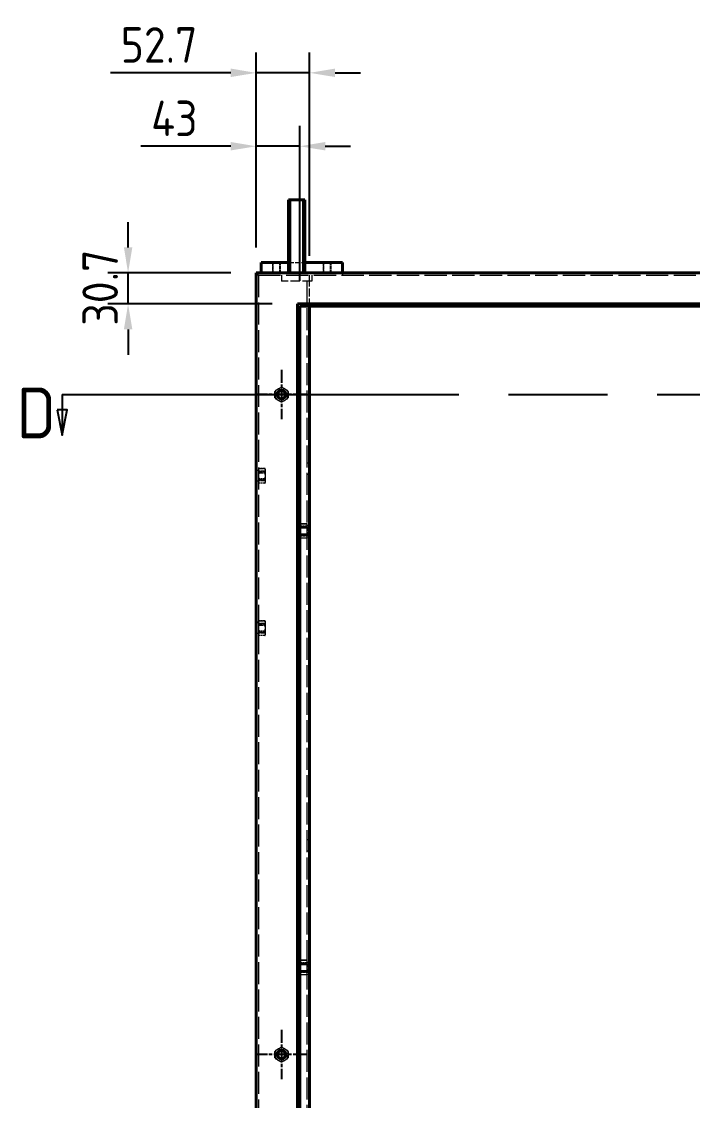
# Model space of a CAD drawing. Header units: millimetres. Extents: x 0 to 51860, y 0 to 5940.
# Drawn here: x 12690 to 13351, y 2710 to 3773 of the extents above; entities that cross this region are included whole.
import ezdxf

# ---------------------------------------------------------------- set-up
doc = ezdxf.new("R2010")
doc.units = ezdxf.units.MM
doc.header["$LTSCALE"] = 10
for name, pattern in [('CHAIN', [0.3543, 0.2362, -0.0295, 0.0591, -0.0295]), ('DASHED', [0.2067, 0.1654, -0.0413]), ('DOUBLE_DASH_CHAIN', [1.2403, 0.6614, -0.0827, 0.1654, -0.0827, 0.1654, -0.0827])]:
    doc.linetypes.add(name, pattern=pattern)
for name, color, linetype, lineweight in [('가려진 것(ISO)', 2, 'DASHED', 18), ('가시적인 것(ISO)', 3, 'Continuous', 40), ('가시적인 좁은 것(ISO)', 3, 'Continuous', 35), ('단면선(ISO)', 7, 'CHAIN', 25), ('중심 표식(ISO)', 1, 'Continuous', 25), ('치수(ISO)', 2, 'Continuous', 25)]:
    doc.layers.add(name, color=color, linetype=linetype, lineweight=lineweight)
doc.styles.add('부품번호텍스트_PSTEK_POSCO', font='isocp.shx')
doc.styles.add('치수 텍스트_PSTEK_POSCO', font='isocp.shx')
doc.dimstyles.new('치수_PSTEK_POSCO', dxfattribs={"dimscale": 10, "dimtxt": 3.5, "dimasz": 2.5, "dimexe": 2, "dimexo": 2.5, "dimgap": 1, "dimtad": 1, "dimrnd": 1e-08, "dimdsep": 46, "dimtxsty": '치수 텍스트_PSTEK_POSCO', "dimcen": 0.09, "dimdle": 10, "dimclrd": 7, "dimclre": 7, "dimclrt": 2, "dimadec": 1, "dimazin": 2, "dimtfac": 1, "dimtmove": 0, "dimatfit": 3, "dimfxl": 0, "dimtolj": 1, "dimlwd": -1, "dimlwe": -1, "dimarcsym": 0})

# ---------------------------------------------------------------- blocks, each defined once
blk = doc.blocks.new('*D54')
at = {"layer": 'Defpoints', "color": 0}
for p in [(12921.2, 3649.7), (12921.2, 3525.1), (12964.2, 3492.1)]:
    blk.add_point(p, dxfattribs=at)
at = {"layer": '치수(ISO)', "color": 7}
for p, q in [((12921.2, 3550.1), (12921.2, 3669.7)), ((12964.2, 3517.1), (12964.2, 3669.7)), ((12896.2, 3649.7), (12807.7, 3649.7)), ((12964.2, 3649.7), (12921.2, 3649.7)), ((12989.2, 3649.7), (13014.2, 3649.7))]:
    blk.add_line(p, q, dxfattribs=at)
for points in [[(12896.2, 3653.9), (12896.2, 3645.6), (12921.2, 3649.7)], [(12989.2, 3653.9), (12989.2, 3645.6), (12964.2, 3649.7)]]:
    blk.add_solid(points, dxfattribs=at)
at = {"layer": '치수(ISO)', "color": 2, "insert": (12817.7, 3677.2), "char_height": 35, "attachment_point": 4, "style": '치수 텍스트_PSTEK_POSCO'}
blk.add_mtext('\\A1;43', dxfattribs=at)
blk = doc.blocks.new('*D55')
at = {"layer": 'Defpoints', "color": 0}
for p in [(12973.9, 3722), (12921.2, 3525.1), (12973.9, 3516.8)]:
    blk.add_point(p, dxfattribs=at)
at = {"layer": '치수(ISO)', "color": 7}
for p, q in [((12921.2, 3550.1), (12921.2, 3742)), ((12973.9, 3541.8), (12973.9, 3742)), ((12896.2, 3722), (12777.7, 3722)), ((12973.9, 3722), (12921.2, 3722)), ((12998.9, 3722), (13023.9, 3722))]:
    blk.add_line(p, q, dxfattribs=at)
for points in [[(12896.2, 3726.2), (12896.2, 3717.9), (12921.2, 3722)], [(12998.9, 3726.2), (12998.9, 3717.9), (12973.9, 3722)]]:
    blk.add_solid(points, dxfattribs=at)
at = {"layer": '치수(ISO)', "color": 2, "insert": (12787.7, 3749.5), "char_height": 35, "attachment_point": 4, "style": '치수 텍스트_PSTEK_POSCO'}
blk.add_mtext('\\A1;52.7', dxfattribs=at)
blk = doc.blocks.new('*D73')
at = {"layer": 'Defpoints', "color": 0}
for p in [(12795, 3525.1), (12921.2, 3525.1), (12961.9, 3494.4)]:
    blk.add_point(p, dxfattribs=at)
at = {"layer": '치수(ISO)', "color": 7}
for p, q in [((12795, 3550.1), (12795, 3575.1)), ((12896.2, 3525.1), (12775, 3525.1)), ((12795, 3494.4), (12795, 3525.1)), ((12936.9, 3494.4), (12775, 3494.4)), ((12795, 3469.4), (12795, 3444.4))]:
    blk.add_line(p, q, dxfattribs=at)
for points in [[(12790.9, 3550.1), (12799.2, 3550.1), (12795, 3525.1)], [(12790.9, 3469.4), (12799.2, 3469.4), (12795, 3494.4)]]:
    blk.add_solid(points, dxfattribs=at)
at = {"layer": '치수(ISO)', "color": 2, "insert": (12767.5, 3473), "char_height": 35, "attachment_point": 4, "rotation": 90, "style": '치수 텍스트_PSTEK_POSCO'}
blk.add_mtext('\\A1;30.7', dxfattribs=at)
blk = doc.blocks.new('2dTransSection3')
at = {"layer": '단면선(ISO)', "linetype": 'DOUBLE_DASH_CHAIN', "ltscale": 5.908656}
blk.add_line((213.49, 340.51), (320.04, 340.51), dxfattribs=at)
at = {"layer": '단면선(ISO)', "linetype": 'Continuous'}
for p, q in [((213.49, 340.51), (217.45, 340.51)), ((213.49, 340.51), (213.49, 339.01)), ((316.09, 340.51), (320.04, 340.51)), ((320.04, 340.51), (320.04, 339.01)), ((212.99, 339.01), (213.49, 336.51)), ((213.99, 339.01), (212.99, 339.01)), ((213.49, 339.01), (213.49, 336.51)), ((213.49, 336.51), (213.99, 339.01)), ((319.54, 339.01), (320.04, 336.51)), ((320.54, 339.01), (319.54, 339.01)), ((320.04, 339.01), (320.04, 336.51)), ((320.04, 336.51), (320.54, 339.01))]:
    blk.add_line(p, q, dxfattribs=at)
at = {"layer": '단면선(ISO)', "linetype": 'Continuous', "flags": 128}
for points in [[(212.99, 339.01), (213.49, 336.51), (213.99, 339.01), (212.99, 339.01)], [(319.54, 339.01), (320.04, 336.51), (320.54, 339.01), (319.54, 339.01)]]:
    blk.add_lwpolyline(points, dxfattribs=at)
at = {"layer": '단면선(ISO)'}
for points in [[(212.99, 339.01), (213.49, 336.51), (213.99, 339.01), (212.99, 339.01)], [(319.54, 339.01), (320.04, 336.51), (320.54, 339.01), (319.54, 339.01)]]:
    blk.add_solid(points, dxfattribs=at)
at = {"layer": '단면선(ISO)', "char_height": 5, "attachment_point": 7, "style": '부품번호텍스트_PSTEK_POSCO'}
for insert in [(209.01, 336.21), (321.12, 333.94)]:
    blk.add_mtext('D', dxfattribs=dict(at, insert=insert))

msp = doc.modelspace()

# ---------------------------------------------------------------- linework, layer by layer
at = {"layer": '가려진 것(ISO)', "ltscale": 1.904597}
for p, q in [((12937.1916, 3535.113), (12937.1916, 3525.113)), ((12937.8681, 3525.113), (12937.8681, 3535.113)), ((12944.5151, 3525.113), (12944.5151, 3535.113)), ((12945.1916, 3525.113), (12945.1916, 3535.113)), ((12987.1916, 3535.113), (12987.1916, 3525.113)), ((12987.8681, 3525.113), (12987.8681, 3535.113)), ((12994.5151, 3525.113), (12994.5151, 3535.113)), ((12995.1916, 3525.113), (12995.1916, 3535.113))]:
    msp.add_line(p, q, dxfattribs=at)
at = {"layer": '가려진 것(ISO)', "ltscale": 3.047415}
msp.add_line((12953.1916, 3535.113), (12969.1916, 3535.113), dxfattribs=at)
at = {"layer": '가려진 것(ISO)', "ltscale": 0.43798}
for p, q in [((12923.4916, 3522.813), (12921.1916, 3522.813)), ((13006.1916, 3525.113), (13006.1916, 3522.813)), ((12971.5916, 3337.913), (12973.8916, 3337.913)), ((12923.4916, 3330.363), (12921.1916, 3330.363)), ((12971.5916, 3326.913), (12973.8916, 3326.913)), ((12923.4916, 3319.863), (12921.1916, 3319.863)), ((12973.8916, 3275.813), (12971.5916, 3275.813)), ((12973.8916, 3265.813), (12971.5916, 3265.813)), ((12923.4916, 3180.363), (12921.1916, 3180.363)), ((12923.4916, 3169.863), (12921.1916, 3169.863)), ((12971.5916, 2966.913), (12973.8916, 2966.913)), ((12971.5916, 2955.913), (12973.8916, 2955.913)), ((12973.8916, 2845.813), (12971.5916, 2845.813)), ((12973.8916, 2835.813), (12971.5916, 2835.813))]:
    msp.add_line(p, q, dxfattribs=at)
at = {"layer": '가려진 것(ISO)', "ltscale": 13.091783}
for p, q in [((12923.4916, 3522.813), (12923.4916, 2007.413)), ((12971.5916, 2007.413), (12971.5916, 3522.813))]:
    msp.add_line(p, q, dxfattribs=at)
at = {"layer": '가려진 것(ISO)', "ltscale": 13.193501}
msp.add_line((12923.4916, 3522.813), (13768.8916, 3522.813), dxfattribs=at)
at = {"layer": '가려진 것(ISO)', "ltscale": 1.142718}
for p, q in [((12946.1916, 3522.813), (12946.1916, 3516.813)), ((12973.8916, 3516.813), (12973.8916, 3522.813)), ((12976.1916, 3522.813), (12976.1916, 3516.813))]:
    msp.add_line(p, q, dxfattribs=at)
at = {"layer": '가려진 것(ISO)', "ltscale": 5.71399}
msp.add_line((12976.1916, 3516.813), (12946.1916, 3516.813), dxfattribs=at)
at = {"layer": '가려진 것(ISO)', "ltscale": 4.704501}
msp.add_line((12973.8916, 3492.113), (12973.8916, 3516.813), dxfattribs=at)
at = {"layer": '가려진 것(ISO)', "ltscale": 0.151714}
for p, q in [((12923.4916, 3331.613), (12923.8901, 3332.3033)), ((12930.2916, 3331.613), (12929.8931, 3332.3033)), ((12923.4916, 3318.613), (12923.8901, 3317.9227)), ((12930.2916, 3318.613), (12929.8931, 3317.9227)), ((12964.7916, 3277.313), (12965.1901, 3278.0033)), ((12971.5916, 3277.313), (12971.1931, 3278.0033)), ((12964.7916, 3264.313), (12965.1901, 3263.6227)), ((12971.5916, 3264.313), (12971.1931, 3263.6227)), ((12923.4916, 3181.613), (12923.8901, 3182.3033)), ((12930.2916, 3181.613), (12929.8931, 3182.3033)), ((12923.4916, 3168.613), (12923.8901, 3167.9227)), ((12930.2916, 3168.613), (12929.8931, 3167.9227)), ((12964.7916, 2847.313), (12965.1901, 2848.0033)), ((12971.5916, 2847.313), (12971.1931, 2848.0033)), ((12964.7916, 2834.313), (12965.1901, 2833.6227)), ((12971.5916, 2834.313), (12971.1931, 2833.6227))]:
    msp.add_line(p, q, dxfattribs=at)
at = {"layer": '가려진 것(ISO)', "ltscale": 1.295094}
for p, q in [((12930.2916, 3329.7895), (12923.4916, 3329.7895)), ((12923.4916, 3320.4365), (12930.2916, 3320.4365)), ((12971.5916, 3275.4895), (12964.7916, 3275.4895)), ((12964.7916, 3266.1365), (12971.5916, 3266.1365)), ((12930.2916, 3179.7895), (12923.4916, 3179.7895)), ((12923.4916, 3170.4365), (12930.2916, 3170.4365)), ((12971.5916, 2845.4895), (12964.7916, 2845.4895)), ((12964.7916, 2836.1365), (12971.5916, 2836.1365))]:
    msp.add_line(p, q, dxfattribs=at)
at = {"layer": '가려진 것(ISO)', "ltscale": 0.053773}
for p, q in [((12923.6916, 3329.113), (12923.4916, 3329.313)), ((12930.0916, 3329.113), (12930.2916, 3329.313)), ((12923.6916, 3321.113), (12923.4916, 3320.913)), ((12930.0916, 3321.113), (12930.2916, 3320.913)), ((12964.9916, 3274.813), (12964.7916, 3275.013)), ((12971.3916, 3274.813), (12971.5916, 3275.013)), ((12964.9916, 3266.813), (12964.7916, 3266.613)), ((12971.3916, 3266.813), (12971.5916, 3266.613)), ((12923.6916, 3179.113), (12923.4916, 3179.313)), ((12930.0916, 3179.113), (12930.2916, 3179.313)), ((12923.6916, 3171.113), (12923.4916, 3170.913)), ((12930.0916, 3171.113), (12930.2916, 3170.913)), ((12964.9916, 2844.813), (12964.7916, 2845.013)), ((12971.3916, 2844.813), (12971.5916, 2845.013)), ((12964.9916, 2836.813), (12964.7916, 2836.613)), ((12971.3916, 2836.813), (12971.5916, 2836.613))]:
    msp.add_line(p, q, dxfattribs=at)
at = {"layer": '가려진 것(ISO)', "ltscale": 2.393412}
for p, q in [((12923.6916, 3321.113), (12923.6916, 3329.113)), ((12930.0916, 3329.113), (12930.0916, 3321.113)), ((12964.9916, 3266.813), (12964.9916, 3274.813)), ((12971.3916, 3274.813), (12971.3916, 3266.813)), ((12923.6916, 3171.113), (12923.6916, 3179.113)), ((12930.0916, 3179.113), (12930.0916, 3171.113)), ((12964.9916, 2836.813), (12964.9916, 2844.813)), ((12971.3916, 2844.813), (12971.3916, 2836.813))]:
    msp.add_line(p, q, dxfattribs=at)
at = {"layer": '가려진 것(ISO)', "ltscale": 1.218906}
for p, q in [((12930.0916, 3329.113), (12923.6916, 3329.113)), ((12930.0916, 3321.113), (12923.6916, 3321.113)), ((12971.3916, 3274.813), (12964.9916, 3274.813)), ((12971.3916, 3266.813), (12964.9916, 3266.813)), ((12930.0916, 3179.113), (12923.6916, 3179.113)), ((12930.0916, 3171.113), (12923.6916, 3171.113)), ((12971.3916, 2844.813), (12964.9916, 2844.813)), ((12971.3916, 2836.813), (12964.9916, 2836.813))]:
    msp.add_line(p, q, dxfattribs=at)
at = {"layer": '가려진 것(ISO)', "ltscale": 0.111978}
for p, q in [((12923.8901, 3332.2792), (12923.8901, 3332.3033)), ((12929.8931, 3332.3033), (12929.8931, 3332.2792)), ((12923.8901, 3317.9227), (12923.8901, 3317.9468)), ((12929.8931, 3317.9468), (12929.8931, 3317.9227)), ((12965.1901, 3277.9792), (12965.1901, 3278.0033)), ((12971.1931, 3278.0033), (12971.1931, 3277.9792)), ((12965.1901, 3263.6227), (12965.1901, 3263.6468)), ((12971.1931, 3263.6468), (12971.1931, 3263.6227)), ((12923.8901, 3182.2792), (12923.8901, 3182.3033)), ((12929.8931, 3182.3033), (12929.8931, 3182.2792)), ((12923.8901, 3167.9227), (12923.8901, 3167.9468)), ((12929.8931, 3167.9468), (12929.8931, 3167.9227)), ((12965.1901, 2847.9792), (12965.1901, 2848.0033)), ((12971.1931, 2848.0033), (12971.1931, 2847.9792)), ((12965.1901, 2833.6227), (12965.1901, 2833.6468)), ((12971.1931, 2833.6468), (12971.1931, 2833.6227))]:
    msp.add_line(p, q, dxfattribs=at)
at = {"layer": '가려진 것(ISO)', "ltscale": 1.14328}
for p, q in [((12929.8931, 3332.3033), (12923.8901, 3332.3033)), ((12923.8901, 3332.2792), (12929.8931, 3332.2792)), ((12929.8931, 3329.2051), (12923.8901, 3329.2051)), ((12923.8901, 3328.1871), (12929.8931, 3328.1871)), ((12929.8931, 3322.0389), (12923.8901, 3322.0389)), ((12923.8901, 3321.0209), (12929.8931, 3321.0209)), ((12929.8931, 3317.9468), (12923.8901, 3317.9468)), ((12929.8931, 3317.9227), (12923.8901, 3317.9227)), ((12971.1931, 3278.0033), (12965.1901, 3278.0033)), ((12965.1901, 3277.9792), (12971.1931, 3277.9792)), ((12971.1931, 3274.9051), (12965.1901, 3274.9051)), ((12965.1901, 3273.8871), (12971.1931, 3273.8871)), ((12971.1931, 3267.7389), (12965.1901, 3267.7389)), ((12965.1901, 3266.7209), (12971.1931, 3266.7209)), ((12971.1931, 3263.6468), (12965.1901, 3263.6468)), ((12971.1931, 3263.6227), (12965.1901, 3263.6227)), ((12929.8931, 3182.3033), (12923.8901, 3182.3033)), ((12923.8901, 3182.2792), (12929.8931, 3182.2792)), ((12929.8931, 3179.2051), (12923.8901, 3179.2051)), ((12923.8901, 3178.1871), (12929.8931, 3178.1871)), ((12929.8931, 3172.0389), (12923.8901, 3172.0389)), ((12923.8901, 3171.0209), (12929.8931, 3171.0209)), ((12929.8931, 3167.9468), (12923.8901, 3167.9468)), ((12929.8931, 3167.9227), (12923.8901, 3167.9227)), ((12971.1931, 2848.0033), (12965.1901, 2848.0033)), ((12965.1901, 2847.9792), (12971.1931, 2847.9792)), ((12971.1931, 2844.9051), (12965.1901, 2844.9051)), ((12965.1901, 2843.8871), (12971.1931, 2843.8871)), ((12971.1931, 2837.7389), (12965.1901, 2837.7389)), ((12965.1901, 2836.7209), (12971.1931, 2836.7209)), ((12971.1931, 2833.6468), (12965.1901, 2833.6468)), ((12971.1931, 2833.6227), (12965.1901, 2833.6227))]:
    msp.add_line(p, q, dxfattribs=at)
at = {"layer": '가려진 것(ISO)', "ltscale": 0.224057}
for p, q in [((12923.8901, 3328.1871), (12923.8901, 3329.2051)), ((12929.8931, 3329.2051), (12929.8931, 3328.1871)), ((12923.8901, 3321.0209), (12923.8901, 3322.0389)), ((12929.8931, 3322.0389), (12929.8931, 3321.0209)), ((12965.1901, 3273.8871), (12965.1901, 3274.9051)), ((12971.1931, 3274.9051), (12971.1931, 3273.8871)), ((12965.1901, 3266.7209), (12965.1901, 3267.7389)), ((12971.1931, 3267.7389), (12971.1931, 3266.7209)), ((12923.8901, 3178.1871), (12923.8901, 3179.2051)), ((12929.8931, 3179.2051), (12929.8931, 3178.1871)), ((12923.8901, 3171.0209), (12923.8901, 3172.0389)), ((12929.8931, 3172.0389), (12929.8931, 3171.0209)), ((12965.1901, 2843.8871), (12965.1901, 2844.9051)), ((12965.1901, 2836.7209), (12965.1901, 2837.7389)), ((12971.1931, 2844.9051), (12971.1931, 2843.8871)), ((12971.1931, 2837.7389), (12971.1931, 2836.7209))]:
    msp.add_line(p, q, dxfattribs=at)
at = {"layer": '가려진 것(ISO)', "ltscale": 0.648143}
for p, q in [((12930.2916, 3330.7422), (12930.2916, 3331.613)), ((12930.2916, 3318.613), (12930.2916, 3319.4838)), ((12964.7916, 3277.313), (12964.7916, 3276.4422)), ((12964.7916, 3265.1838), (12964.7916, 3264.313)), ((12930.2916, 3180.7422), (12930.2916, 3181.613)), ((12930.2916, 3168.613), (12930.2916, 3169.4838)), ((12964.7916, 2847.313), (12964.7916, 2846.4422)), ((12964.7916, 2835.1838), (12964.7916, 2834.313))]:
    msp.add_line(p, q, dxfattribs=at)
at = {"layer": '가려진 것(ISO)', "ltscale": 1.296386}
for p, q in [((12930.2916, 3325.113), (12930.2916, 3330.7422)), ((12930.2916, 3319.4838), (12930.2916, 3325.113)), ((12964.7916, 3276.4422), (12964.7916, 3270.813)), ((12964.7916, 3270.813), (12964.7916, 3265.1838)), ((12930.2916, 3175.113), (12930.2916, 3180.7422)), ((12930.2916, 3169.4838), (12930.2916, 3175.113)), ((12964.7916, 2846.4422), (12964.7916, 2840.813)), ((12964.7916, 2840.813), (12964.7916, 2835.1838))]:
    msp.add_line(p, q, dxfattribs=at)
for centre, start, end in [((12946.1916, 3405.113), 120, 180), ((12946.1916, 3405.113), 60, 120), ((12946.1916, 3405.113), 0, 60), ((12946.1916, 3405.113), 180, 240), ((12946.1916, 3405.113), 300, 0), ((12946.1916, 3405.113), 240, 300), ((12946.1916, 2755.113), 120, 180), ((12946.1916, 2755.113), 180, 240), ((12946.1916, 2755.113), 60, 120), ((12946.1916, 2755.113), 0, 60), ((12946.1916, 2755.113), 300, 0), ((12946.1916, 2755.113), 240, 300)]:
    msp.add_arc(centre, 6.5, start, end, dxfattribs=at)
at = {"layer": '가려진 것(ISO)', "ltscale": 0.224057}
for centre, start, end in [((12946.1916, 3405.113), 85.3110652, 94.6889348), ((12946.1916, 3405.113), 145.3110652, 154.6889348), ((12946.1916, 3405.113), 205.3110652, 214.6889348), ((12946.1916, 3405.113), 25.3110652, 34.6889348), ((12946.1916, 3405.113), 325.3110652, 334.6889348), ((12946.1916, 3405.113), 265.3110652, 274.6889348), ((12946.1916, 2755.113), 145.3110652, 154.6889348), ((12946.1916, 2755.113), 205.3110652, 214.6889348), ((12946.1916, 2755.113), 85.3110652, 94.6889348), ((12946.1916, 2755.113), 25.3110652, 34.6889348), ((12946.1916, 2755.113), 325.3110652, 334.6889348), ((12946.1916, 2755.113), 265.3110652, 274.6889348)]:
    msp.add_arc(centre, 7.1903, start, end, dxfattribs=at)
at = {"layer": '가려진 것(ISO)', "ltscale": 4.197372}
for centre in [(12946.1916, 3405.113), (12946.1916, 2755.113)]:
    msp.add_arc(centre, 4.6765, 350, 260, dxfattribs=at)
at = {"layer": '가려진 것(ISO)', "ltscale": 0.591794}
for points, weights in [([(12940.2794, 3409.2051), (12941.6776, 3410.0124), (12942.9416, 3410.7422)], [1.01056542855, 1.03161221876, 1]), ([(12942.9416, 3410.7422), (12944.2056, 3411.4719), (12945.6038, 3412.2792)], [1, 1.03161221876, 1.01056542855]), ([(12946.7794, 3412.2792), (12948.1776, 3411.4719), (12949.4416, 3410.7422)], [1.01056542855, 1.03161221876, 1]), ([(12949.4416, 3410.7422), (12950.7056, 3410.0124), (12952.1038, 3409.2051)], [1, 1.03161221876, 1.01056542855]), ([(12939.6916, 3405.113), (12939.6916, 3406.5725), (12939.6916, 3408.1871)], [1, 1.03161221876, 1.01056542855]), ([(12939.6916, 3402.0389), (12939.6916, 3403.6535), (12939.6916, 3405.113)], [1.01056542855, 1.03161221876, 1]), ([(12942.9416, 3399.4838), (12941.6776, 3400.2136), (12940.2794, 3401.0209)], [1, 1.03161221876, 1.01056542855]), ([(12952.1038, 3401.0209), (12950.7056, 3400.2136), (12949.4416, 3399.4838)], [1.01056542855, 1.03161221876, 1]), ([(12952.6916, 3408.1871), (12952.6916, 3406.5725), (12952.6916, 3405.113)], [1.01056542855, 1.03161221876, 1]), ([(12952.6916, 3405.113), (12952.6916, 3403.6535), (12952.6916, 3402.0389)], [1, 1.03161221876, 1.01056542855]), ([(12945.6038, 3397.9468), (12944.2056, 3398.7541), (12942.9416, 3399.4838)], [1.01056542855, 1.03161221876, 1]), ([(12949.4416, 3399.4838), (12948.1776, 3398.7541), (12946.7794, 3397.9468)], [1, 1.03161221876, 1.01056542855]), ([(12923.8901, 3332.2792), (12923.4916, 3331.4719), (12923.4916, 3330.7422)], [1.01056542855, 1.03161221876, 1]), ([(12923.4916, 3330.7422), (12923.4916, 3330.0124), (12923.8901, 3329.2051)], [1, 1.03161221876, 1.01056542855]), ([(12923.8901, 3328.1871), (12923.4916, 3326.5725), (12923.4916, 3325.113)], [1.01056542855, 1.03161221876, 1]), ([(12930.2916, 3330.7422), (12930.2916, 3331.4719), (12929.8931, 3332.2792)], [1, 1.03161221876, 1.01056542855]), ([(12929.8931, 3329.2051), (12930.2916, 3330.0124), (12930.2916, 3330.7422)], [1.01056542855, 1.03161221876, 1]), ([(12930.2916, 3325.113), (12930.2916, 3326.5725), (12929.8931, 3328.1871)], [1, 1.03161221876, 1.01056542855]), ([(12923.4916, 3325.113), (12923.4916, 3323.6535), (12923.8901, 3322.0389)], [1, 1.03161221876, 1.01056542855]), ([(12923.8901, 3321.0209), (12923.4916, 3320.2136), (12923.4916, 3319.4838)], [1.01056542855, 1.03161221876, 1]), ([(12923.4916, 3319.4838), (12923.4916, 3318.7541), (12923.8901, 3317.9468)], [1, 1.03161221876, 1.01056542855]), ([(12929.8931, 3322.0389), (12930.2916, 3323.6535), (12930.2916, 3325.113)], [1.01056542855, 1.03161221876, 1]), ([(12930.2916, 3319.4838), (12930.2916, 3320.2136), (12929.8931, 3321.0209)], [1, 1.03161221876, 1.01056542855]), ([(12929.8931, 3317.9468), (12930.2916, 3318.7541), (12930.2916, 3319.4838)], [1.01056542855, 1.03161221876, 1]), ([(12965.1901, 3277.9792), (12964.7916, 3277.1719), (12964.7916, 3276.4422)], [1.01056542855, 1.03161221876, 1]), ([(12964.7916, 3276.4422), (12964.7916, 3275.7124), (12965.1901, 3274.9051)], [1, 1.03161221876, 1.01056542855]), ([(12965.1901, 3273.8871), (12964.7916, 3272.2725), (12964.7916, 3270.813)], [1.01056542855, 1.03161221876, 1]), ([(12971.5916, 3276.4422), (12971.5916, 3277.1719), (12971.1931, 3277.9792)], [1, 1.03161221876, 1.01056542855]), ([(12971.1931, 3274.9051), (12971.5916, 3275.7124), (12971.5916, 3276.4422)], [1.01056542855, 1.03161221876, 1]), ([(12971.5916, 3270.813), (12971.5916, 3272.2725), (12971.1931, 3273.8871)], [1, 1.03161221876, 1.01056542855]), ([(12964.7916, 3270.813), (12964.7916, 3269.3535), (12965.1901, 3267.7389)], [1, 1.03161221876, 1.01056542855]), ([(12965.1901, 3266.7209), (12964.7916, 3265.9136), (12964.7916, 3265.1838)], [1.01056542855, 1.03161221876, 1]), ([(12964.7916, 3265.1838), (12964.7916, 3264.4541), (12965.1901, 3263.6468)], [1, 1.03161221876, 1.01056542855]), ([(12971.1931, 3267.7389), (12971.5916, 3269.3535), (12971.5916, 3270.813)], [1.01056542855, 1.03161221876, 1]), ([(12971.5916, 3265.1838), (12971.5916, 3265.9136), (12971.1931, 3266.7209)], [1, 1.03161221876, 1.01056542855]), ([(12971.1931, 3263.6468), (12971.5916, 3264.4541), (12971.5916, 3265.1838)], [1.01056542855, 1.03161221876, 1]), ([(12923.8901, 3182.2792), (12923.4916, 3181.4719), (12923.4916, 3180.7422)], [1.01056542855, 1.03161221876, 1]), ([(12923.4916, 3180.7422), (12923.4916, 3180.0124), (12923.8901, 3179.2051)], [1, 1.03161221876, 1.01056542855]), ([(12923.8901, 3178.1871), (12923.4916, 3176.5725), (12923.4916, 3175.113)], [1.01056542855, 1.03161221876, 1]), ([(12930.2916, 3180.7422), (12930.2916, 3181.4719), (12929.8931, 3182.2792)], [1, 1.03161221876, 1.01056542855]), ([(12929.8931, 3179.2051), (12930.2916, 3180.0124), (12930.2916, 3180.7422)], [1.01056542855, 1.03161221876, 1]), ([(12930.2916, 3175.113), (12930.2916, 3176.5725), (12929.8931, 3178.1871)], [1, 1.03161221876, 1.01056542855]), ([(12923.4916, 3175.113), (12923.4916, 3173.6535), (12923.8901, 3172.0389)], [1, 1.03161221876, 1.01056542855]), ([(12923.8901, 3171.0209), (12923.4916, 3170.2136), (12923.4916, 3169.4838)], [1.01056542855, 1.03161221876, 1]), ([(12923.4916, 3169.4838), (12923.4916, 3168.7541), (12923.8901, 3167.9468)], [1, 1.03161221876, 1.01056542855]), ([(12929.8931, 3172.0389), (12930.2916, 3173.6535), (12930.2916, 3175.113)], [1.01056542855, 1.03161221876, 1]), ([(12930.2916, 3169.4838), (12930.2916, 3170.2136), (12929.8931, 3171.0209)], [1, 1.03161221876, 1.01056542855]), ([(12929.8931, 3167.9468), (12930.2916, 3168.7541), (12930.2916, 3169.4838)], [1.01056542855, 1.03161221876, 1]), ([(12965.1901, 2847.9792), (12964.7916, 2847.1719), (12964.7916, 2846.4422)], [1.01056542855, 1.03161221876, 1]), ([(12971.5916, 2846.4422), (12971.5916, 2847.1719), (12971.1931, 2847.9792)], [1, 1.03161221876, 1.01056542855]), ([(12964.7916, 2846.4422), (12964.7916, 2845.7124), (12965.1901, 2844.9051)], [1, 1.03161221876, 1.01056542855]), ([(12965.1901, 2843.8871), (12964.7916, 2842.2725), (12964.7916, 2840.813)], [1.01056542855, 1.03161221876, 1]), ([(12964.7916, 2840.813), (12964.7916, 2839.3535), (12965.1901, 2837.7389)], [1, 1.03161221876, 1.01056542855]), ([(12971.1931, 2844.9051), (12971.5916, 2845.7124), (12971.5916, 2846.4422)], [1.01056542855, 1.03161221876, 1]), ([(12971.5916, 2840.813), (12971.5916, 2842.2725), (12971.1931, 2843.8871)], [1, 1.03161221876, 1.01056542855]), ([(12971.1931, 2837.7389), (12971.5916, 2839.3535), (12971.5916, 2840.813)], [1.01056542855, 1.03161221876, 1]), ([(12965.1901, 2836.7209), (12964.7916, 2835.9136), (12964.7916, 2835.1838)], [1.01056542855, 1.03161221876, 1]), ([(12964.7916, 2835.1838), (12964.7916, 2834.4541), (12965.1901, 2833.6468)], [1, 1.03161221876, 1.01056542855]), ([(12971.5916, 2835.1838), (12971.5916, 2835.9136), (12971.1931, 2836.7209)], [1, 1.03161221876, 1.01056542855]), ([(12971.1931, 2833.6468), (12971.5916, 2834.4541), (12971.5916, 2835.1838)], [1.01056542855, 1.03161221876, 1]), ([(12939.6916, 2755.113), (12939.6916, 2756.5725), (12939.6916, 2758.1871)], [1, 1.03161221876, 1.01056542855]), ([(12939.6916, 2752.0389), (12939.6916, 2753.6535), (12939.6916, 2755.113)], [1.01056542855, 1.03161221876, 1]), ([(12940.2794, 2759.2051), (12941.6776, 2760.0124), (12942.9416, 2760.7422)], [1.01056542855, 1.03161221876, 1]), ([(12942.9416, 2760.7422), (12944.2056, 2761.4719), (12945.6038, 2762.2792)], [1, 1.03161221876, 1.01056542855]), ([(12946.7794, 2762.2792), (12948.1776, 2761.4719), (12949.4416, 2760.7422)], [1.01056542855, 1.03161221876, 1]), ([(12949.4416, 2760.7422), (12950.7056, 2760.0124), (12952.1038, 2759.2051)], [1, 1.03161221876, 1.01056542855]), ([(12952.6916, 2758.1871), (12952.6916, 2756.5725), (12952.6916, 2755.113)], [1.01056542855, 1.03161221876, 1]), ([(12952.6916, 2755.113), (12952.6916, 2753.6535), (12952.6916, 2752.0389)], [1, 1.03161221876, 1.01056542855]), ([(12942.9416, 2749.4838), (12941.6776, 2750.2136), (12940.2794, 2751.0209)], [1, 1.03161221876, 1.01056542855]), ([(12945.6038, 2747.9468), (12944.2056, 2748.7541), (12942.9416, 2749.4838)], [1.01056542855, 1.03161221876, 1]), ([(12949.4416, 2749.4838), (12948.1776, 2748.7541), (12946.7794, 2747.9468)], [1, 1.03161221876, 1.01056542855]), ([(12952.1038, 2751.0209), (12950.7056, 2750.2136), (12949.4416, 2749.4838)], [1.01056542855, 1.03161221876, 1])]:
    msp.add_rational_spline(points, weights, degree=2, dxfattribs=at)
at = {"layer": '가시적인 것(ISO)'}
for p, q in [((12969.1916, 3596.813), (12953.1916, 3596.813)), ((12953.1916, 3525.113), (12953.1916, 3596.813)), ((12969.1916, 3525.113), (12969.1916, 3596.813)), ((12926.1916, 3535.113), (12953.1916, 3535.113)), ((12926.1916, 3525.113), (12926.1916, 3535.113)), ((12969.1916, 3535.113), (13006.1916, 3535.113)), ((13006.1916, 3525.113), (13006.1916, 3535.113)), ((12921.1916, 3525.113), (13771.1916, 3525.113)), ((12921.1916, 3525.113), (12921.1916, 1975.113)), ((13730.4916, 3494.413), (12961.8916, 3494.413)), ((12961.8916, 3494.413), (12961.8916, 2007.413)), ((12964.1916, 2007.413), (12964.1916, 3492.113)), ((12964.1916, 3492.113), (13728.1916, 3492.113)), ((12973.8916, 2007.413), (12973.8916, 3492.113))]:
    msp.add_line(p, q, dxfattribs=at)
for centre, radius in [((12946.1916, 3405.113), 4.25), ((12946.1916, 3405.113), 4.2), ((12946.1916, 3405.113), 4), ((12946.1916, 2755.113), 4.25), ((12946.1916, 2755.113), 4.2), ((12946.1916, 2755.113), 4)]:
    msp.add_circle(centre, radius, dxfattribs=at)
at = {"layer": '가시적인 좁은 것(ISO)'}
for p, q in [((12954.3971, 3596.813), (12954.3971, 3525.113)), ((12967.9861, 3525.113), (12967.9861, 3596.813))]:
    msp.add_line(p, q, dxfattribs=at)
at = {"layer": '중심 표식(ISO)', "linetype": 'CHAIN', "ltscale": 5.389256}
for p, q in [((12946.1916, 3429.363), (12946.1916, 3380.863)), ((12970.4416, 3405.113), (12921.9416, 3405.113)), ((12946.1916, 2779.363), (12946.1916, 2730.863)), ((12970.4416, 2755.113), (12921.9416, 2755.113))]:
    msp.add_line(p, q, dxfattribs=at)

# ---------------------------------------------------------------- block references
at = {"layer": '단면선(ISO)', "xscale": 10, "yscale": 10, "zscale": 10}
msp.add_blockref('2dTransSection3', (10595.1512, 0), dxfattribs=at)

# ---------------------------------------------------------------- dimensions: what is measured, and where the dimension line sits
at = {"layer": '치수(ISO)', "color": 7}
for base, p1, p2, picture, middle in [((12973.8916, 3722.034), (12921.1916, 3525.113), (12973.8916, 3516.813), '*D55', (12824.4416, 3722.034)), ((12921.1916, 3649.7358), (12964.1916, 3492.113), (12921.1916, 3525.113), '*D54', (12839.4667, 3649.7358))]:
    dim = msp.add_linear_dim(base=base, p1=p1, p2=p2, dimstyle='치수_PSTEK_POSCO', override={"dimdec": 2, "dimtp": 0, "dimtm": 0, "dimtdec": 2, "dimtofl": 1, "dimatfit": 1}, dxfattribs=at)
    dim.commit()
    dim.dimension.update_dxf_attribs({"geometry": picture, "text_midpoint": middle, "dimtype": 160})
dim = msp.add_linear_dim(base=(12795.0228, 3525.113), p1=(12961.8916, 3494.413), p2=(12921.1916, 3525.113), angle=90, dimstyle='치수_PSTEK_POSCO', override={"dimdec": 2, "dimtp": 0, "dimtm": 0, "dimtdec": 2, "dimtofl": 1, "dimatfit": 1}, dxfattribs=at)
dim.commit()
dim.dimension.update_dxf_attribs({"geometry": '*D73', "text_midpoint": (12795.0228, 3509.763), "dimtype": 160})

doc.saveas('drawing.dxf')
